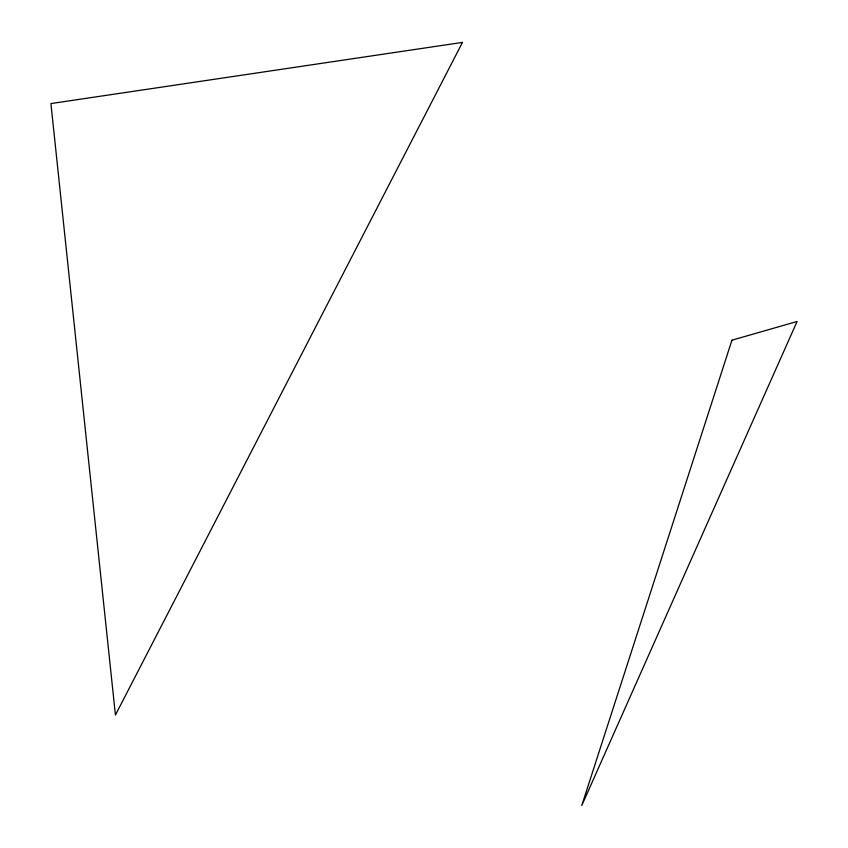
<?xml version="1.0" encoding="UTF-8"?>
<svg xmlns="http://www.w3.org/2000/svg" width="848" height="848" viewBox="0 0 848 848"><rect width="100%" height="100%" fill="white"/><g stroke="black" fill="none" stroke-linecap="round" stroke-linejoin="round"><path stroke-width="1.27" d="M731.941 340.196L581.739 805.6L797.078 321.487L731.941 340.196M462.478 42.4L115.423 715.034L50.922 103.573L462.478 42.4"/></g></svg>
